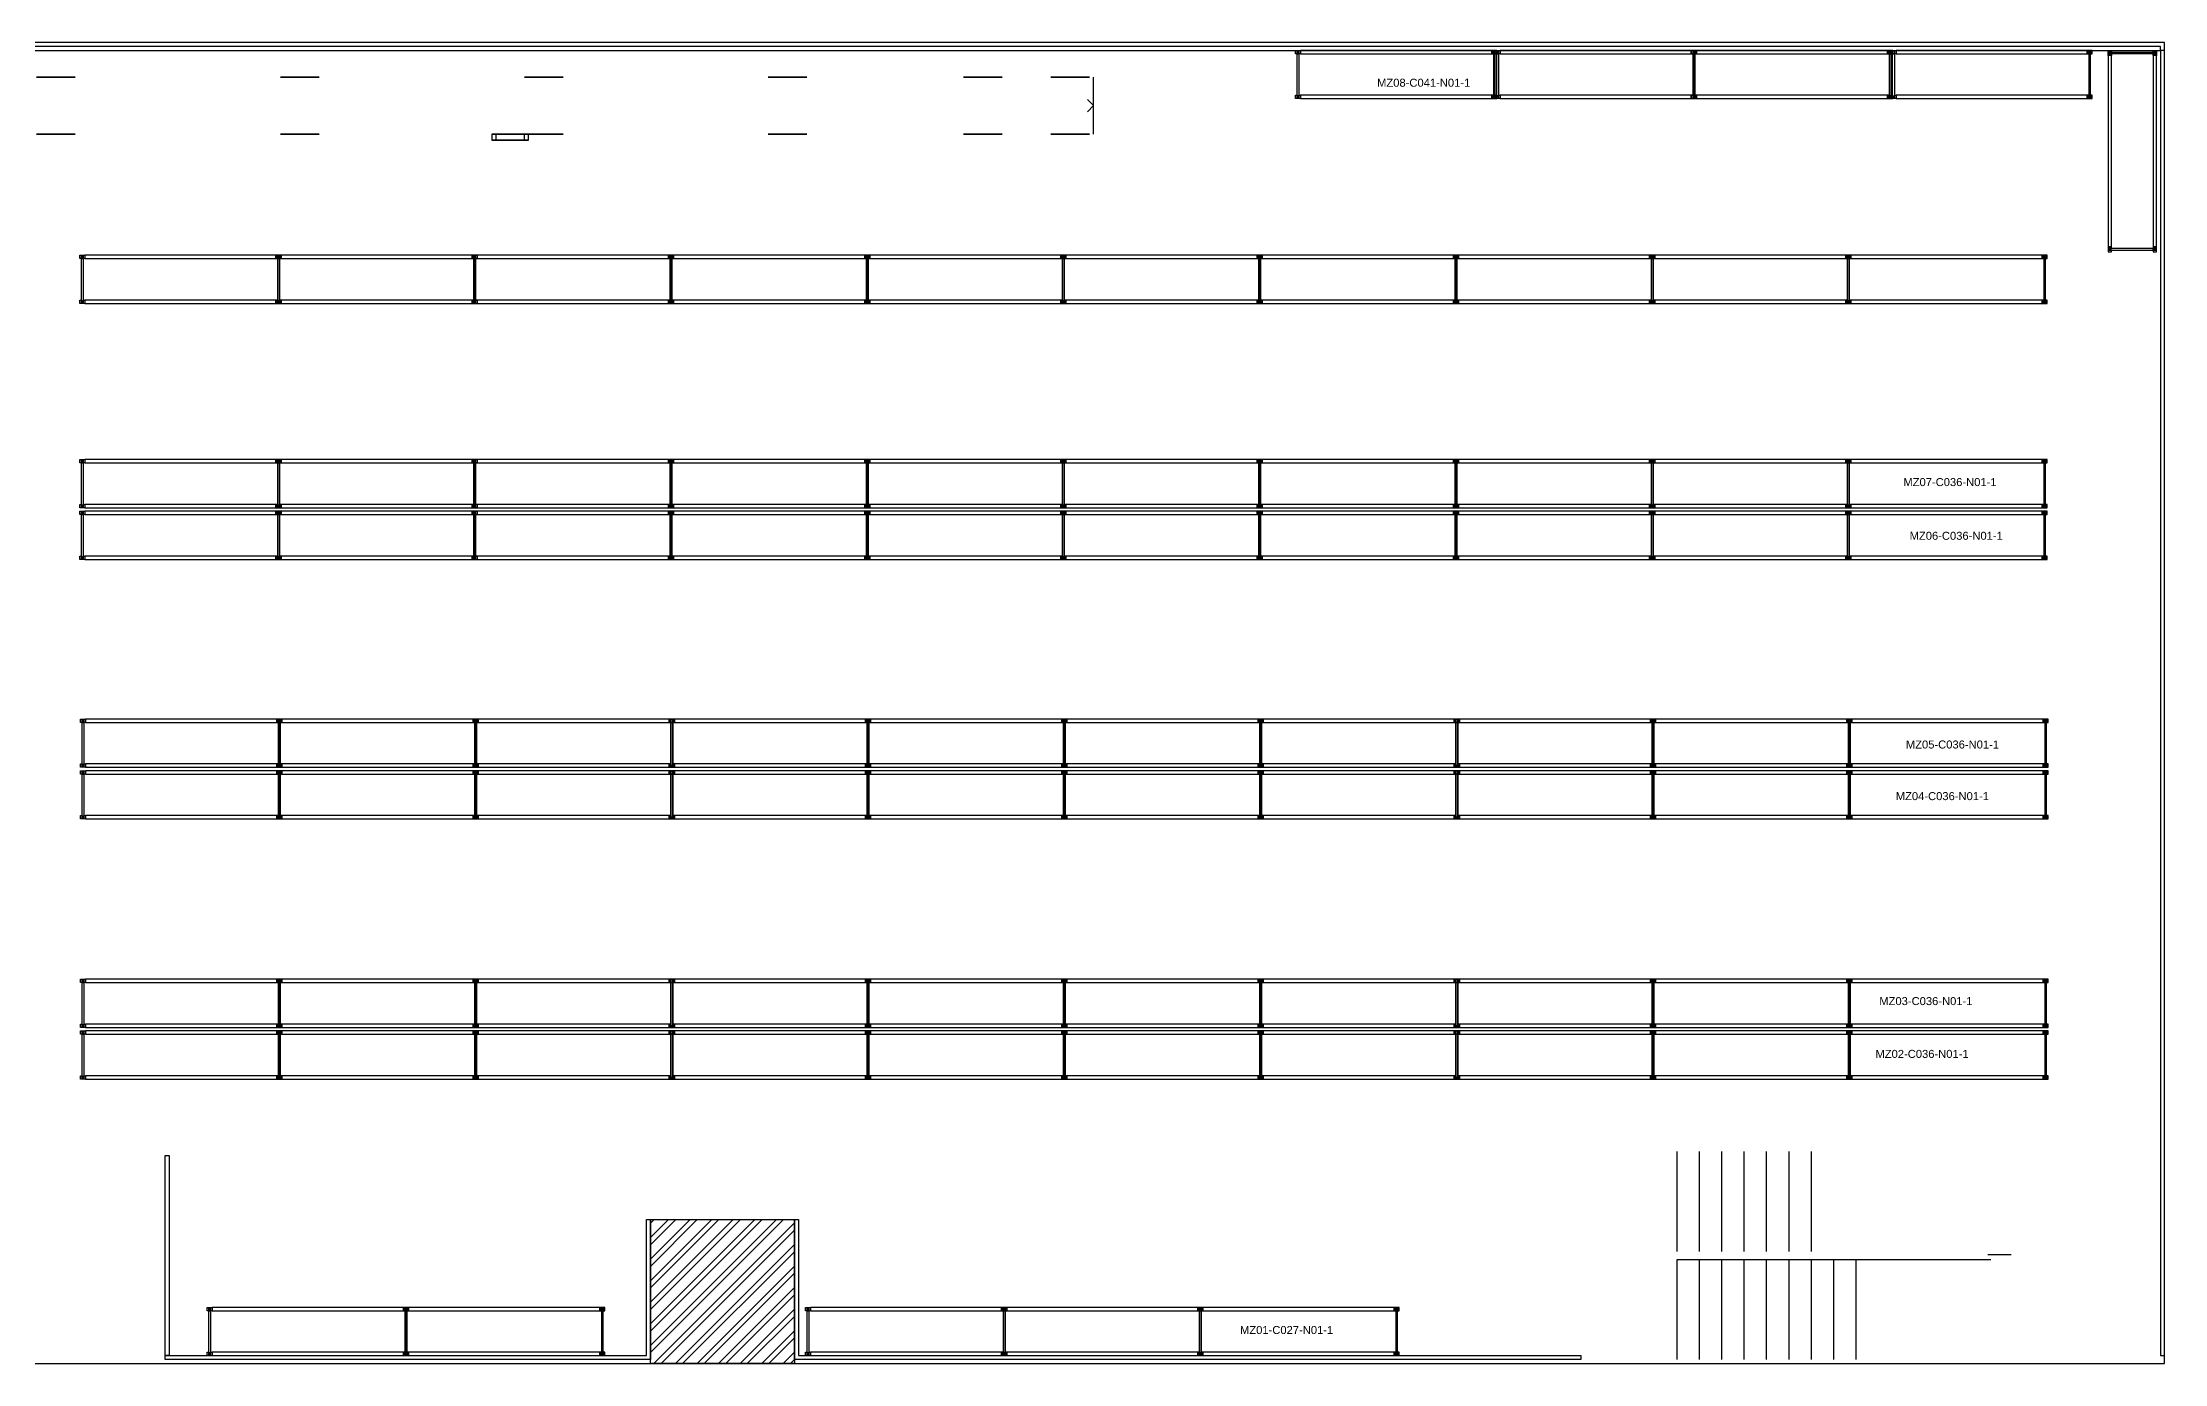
# Model space of a CAD drawing. Header units: millimetres. Extents: x 298 to 399, y 221 to 238.
# Drawn here: x 372.47 to 398.99, y 220.62 to 237.13 of the extents above; entities that cross this region are included whole.
import ezdxf

# ---------------------------------------------------------------- set-up
doc = ezdxf.new("R2010")
doc.units = ezdxf.units.MM
for name, color, linetype in [('diagonal s1000', 5, 'Continuous'), ('M1$0$A-BARANDA MEZANINE', 6, 'Continuous'), ('PL_N2$0$PLANTA', 253, 'Continuous')]:
    doc.layers.add(name, color=color, linetype=linetype)
doc.styles.get("Standard").update_dxf_attribs({"font": 'arial.ttf'})

# ---------------------------------------------------------------- blocks, each defined once
blk = doc.blocks.new('PL_N2$0$root_factoryordercollection__190acc9_BLOCK')
at = {"color": 237, "true_color": 0x802060}
for p, q in [((-14, 756), (14, 756)), ((-14, 0), (14, 0)), ((0, 0), (-3, 3)), ((0, 0), (3, 3))]:
    blk.add_line(p, q, dxfattribs=at)
at = {"color": 70, "true_color": 0x80ff20}
for q in [(-3, 753), (3, 753)]:
    blk.add_line((0, 756), q, dxfattribs=at)
at = {"color": 9, "true_color": 0xc0c0c0}
for points, invisible_edges in [([(-14, 752, -6.75), (-14, 760, -6.75), (-14, 760, -7.75)], 12), ([(-14, 752, -6.75), (-14, 760, -7.75), (-14, 757.5, -10.75)], 13), ([(-14, 752, -6.75), (-14, 757.5, -10.75), (-14, 754.5, -10.75)], 13), ([(-14, 741, -4.75), (-14, 741, -6.75), (-14, 756, -14.75)], 12), ([(-14, 741, -4.75), (-14, 756, -14.75), (-14, 756, -12.75)], 1), ([(-14, 752, -6.75), (-14, 754.5, -10.75), (-14, 752, -7.75)], 1), ([(14, 752, -6.75), (14, 760, -6.75), (14, 760, -7.75)], 12), ([(14, 752, -6.75), (14, 760, -7.75), (14, 757.5, -10.75)], 13), ([(14, 752, -6.75), (14, 757.5, -10.75), (14, 754.5, -10.75)], 13), ([(14, 741, -4.75), (14, 741, -6.75), (14, 756, -14.75)], 12), ([(14, 741, -4.75), (14, 756, -14.75), (14, 756, -12.75)], 1), ([(14, 752, -6.75), (14, 754.5, -10.75), (14, 752, -7.75)], 1), ([(-14, 632, -6.75), (-14, 640, -6.75), (-14, 640, -7.75)], 12), ([(-14, 632, -6.75), (-14, 640, -7.75), (-14, 637.5, -10.75)], 13), ([(-14, 632, -6.75), (-14, 637.5, -10.75), (-14, 634.5, -10.75)], 13), ([(14, 632, -6.75), (14, 640, -6.75), (14, 640, -7.75)], 12), ([(14, 632, -6.75), (14, 640, -7.75), (14, 637.5, -10.75)], 13), ([(14, 632, -6.75), (14, 637.5, -10.75), (14, 634.5, -10.75)], 13), ([(-14, 621, -4.75), (-14, 621, -6.75), (-14, 636, -14.75)], 12), ([(-14, 621, -4.75), (-14, 636, -14.75), (-14, 636, -12.75)], 1), ([(-14, 632, -6.75), (-14, 634.5, -10.75), (-14, 632, -7.75)], 1), ([(14, 621, -4.75), (14, 621, -6.75), (14, 636, -14.75)], 12), ([(14, 621, -4.75), (14, 636, -14.75), (14, 636, -12.75)], 1), ([(14, 632, -6.75), (14, 634.5, -10.75), (14, 632, -7.75)], 1), ([(-14, 512, -6.75), (-14, 520, -6.75), (-14, 520, -7.75)], 12), ([(-14, 512, -6.75), (-14, 520, -7.75), (-14, 517.5, -10.75)], 13), ([(-14, 512, -6.75), (-14, 517.5, -10.75), (-14, 514.5, -10.75)], 13), ([(-14, 501, -4.75), (-14, 501, -6.75), (-14, 516, -14.75)], 12), ([(-14, 501, -4.75), (-14, 516, -14.75), (-14, 516, -12.75)], 1), ([(-14, 512, -6.75), (-14, 514.5, -10.75), (-14, 512, -7.75)], 1), ([(14, 512, -6.75), (14, 520, -6.75), (14, 520, -7.75)], 12), ([(14, 512, -6.75), (14, 520, -7.75), (14, 517.5, -10.75)], 13), ([(14, 512, -6.75), (14, 517.5, -10.75), (14, 514.5, -10.75)], 13), ([(14, 501, -4.75), (14, 501, -6.75), (14, 516, -14.75)], 12), ([(14, 501, -4.75), (14, 516, -14.75), (14, 516, -12.75)], 1), ([(14, 512, -6.75), (14, 514.5, -10.75), (14, 512, -7.75)], 1), ([(-14, 392, -6.75), (-14, 400, -6.75), (-14, 400, -7.75)], 12), ([(-14, 392, -6.75), (-14, 400, -7.75), (-14, 397.5, -10.75)], 13), ([(-14, 392, -6.75), (-14, 397.5, -10.75), (-14, 394.5, -10.75)], 13), ([(14, 392, -6.75), (14, 400, -6.75), (14, 400, -7.75)], 12), ([(14, 392, -6.75), (14, 400, -7.75), (14, 397.5, -10.75)], 13), ([(14, 392, -6.75), (14, 397.5, -10.75), (14, 394.5, -10.75)], 13), ([(-14, 381, -4.75), (-14, 381, -6.75), (-14, 396, -14.75)], 12), ([(-14, 381, -4.75), (-14, 396, -14.75), (-14, 396, -12.75)], 1), ([(-14, 392, -6.75), (-14, 394.5, -10.75), (-14, 392, -7.75)], 1), ([(14, 381, -4.75), (14, 381, -6.75), (14, 396, -14.75)], 12), ([(14, 381, -4.75), (14, 396, -14.75), (14, 396, -12.75)], 1), ([(14, 392, -6.75), (14, 394.5, -10.75), (14, 392, -7.75)], 1), ([(-17, 280.02, -3.28), (-14, 280.02, -3.28), (-14, 296.02, -12.81)], 12), ([(-17, 280.02, -3.28), (-14, 296.02, -12.81), (-17, 296.02, -12.81)], 1), ([(-17, 280.02, -3.28), (-17, 296.02, -12.81), (-17, 293.98, -16.24)], 12), ([(-17, 277.98, -6.72), (-14, 277.98, -6.72), (-14, 293.98, -16.24)], 12), ([(-17, 277.98, -6.72), (-14, 293.98, -16.24), (-17, 293.98, -16.24)], 1), ([(-17, 280.02, -3.28), (-17, 293.98, -16.24), (-17, 277.98, -6.72)], 1), ([(-14, 280.02, -3.28), (-14, 296.02, -12.81), (-14, 293.98, -16.24)], 12), ([(-14, 280.02, -3.28), (-14, 293.98, -16.24), (-14, 277.98, -6.72)], 1), ([(-14, 272, -6.75), (-14, 280, -6.75), (-14, 280, -7.75)], 12), ([(-14, 272, -6.75), (-14, 280, -7.75), (-14, 277.5, -10.75)], 13), ([(-14, 272, -6.75), (-14, 277.5, -10.75), (-14, 274.5, -10.75)], 13), ([(-14, 261, -4.75), (-14, 261, -6.75), (-14, 276, -14.75)], 12), ([(-14, 261, -4.75), (-14, 276, -14.75), (-14, 276, -12.75)], 1), ([(-14, 272, -6.75), (-14, 274.5, -10.75), (-14, 272, -7.75)], 1), ([(14, 272, -6.75), (14, 280, -6.75), (14, 280, -7.75)], 12), ([(14, 272, -6.75), (14, 280, -7.75), (14, 277.5, -10.75)], 13), ([(14, 272, -6.75), (14, 277.5, -10.75), (14, 274.5, -10.75)], 13), ([(14, 261, -4.75), (14, 261, -6.75), (14, 276, -14.75)], 12), ([(14, 261, -4.75), (14, 276, -14.75), (14, 276, -12.75)], 1), ([(14, 272, -6.75), (14, 274.5, -10.75), (14, 272, -7.75)], 1), ([(-14, 152, -6.75), (-14, 160, -6.75), (-14, 160, -7.75)], 12), ([(-14, 152, -6.75), (-14, 160, -7.75), (-14, 157.5, -10.75)], 13), ([(-14, 152, -6.75), (-14, 157.5, -10.75), (-14, 154.5, -10.75)], 13), ([(14, 152, -6.75), (14, 160, -6.75), (14, 160, -7.75)], 12), ([(14, 152, -6.75), (14, 160, -7.75), (14, 157.5, -10.75)], 13), ([(14, 152, -6.75), (14, 157.5, -10.75), (14, 154.5, -10.75)], 13), ([(-14, 141, -4.75), (-14, 141, -6.75), (-14, 156, -14.75)], 12), ([(-14, 141, -4.75), (-14, 156, -14.75), (-14, 156, -12.75)], 1), ([(-14, 152, -6.75), (-14, 154.5, -10.75), (-14, 152, -7.75)], 1), ([(14, 141, -4.75), (14, 141, -6.75), (14, 156, -14.75)], 12), ([(14, 141, -4.75), (14, 156, -14.75), (14, 156, -12.75)], 1), ([(14, 152, -6.75), (14, 154.5, -10.75), (14, 152, -7.75)], 1), ([(-14, 56, -6.75), (-14, 64, -6.75), (-14, 64, -7.75)], 12), ([(-14, 56, -6.75), (-14, 64, -7.75), (-14, 61.5, -10.75)], 13), ([(14, 56, -6.75), (14, 64, -6.75), (14, 64, -7.75)], 12), ([(14, 56, -6.75), (14, 64, -7.75), (14, 61.5, -10.75)], 13), ([(-14, 56, -6.75), (-14, 61.5, -10.75), (-14, 58.5, -10.75)], 13), ([(-14, 45, -4.75), (-14, 45, -6.75), (-14, 60, -14.75)], 12), ([(-14, 45, -4.75), (-14, 60, -14.75), (-14, 60, -12.75)], 1), ([(-14, 56, -6.75), (-14, 58.5, -10.75), (-14, 56, -7.75)], 1), ([(14, 56, -6.75), (14, 61.5, -10.75), (14, 58.5, -10.75)], 13), ([(14, 45, -4.75), (14, 45, -6.75), (14, 60, -14.75)], 12), ([(14, 45, -4.75), (14, 60, -14.75), (14, 60, -12.75)], 1), ([(14, 56, -6.75), (14, 58.5, -10.75), (14, 56, -7.75)], 1), ([(-14, 21, -4.75), (-14, 21, -6.75), (-14, 6, -14.75)], 12), ([(-14, 21, -4.75), (-14, 6, -14.75), (-14, 6, -12.75)], 1), ([(14, 21, -4.75), (14, 21, -6.75), (14, 6, -14.75)], 12), ([(14, 21, -4.75), (14, 6, -14.75), (14, 6, -12.75)], 1), ([(-14, 2, -6.75), (-14, 10, -6.75), (-14, 10, -7.75)], 12), ([(-14, 2, -6.75), (-14, 10, -7.75), (-14, 7.5, -10.75)], 13), ([(-14, 2, -6.75), (-14, 7.5, -10.75), (-14, 4.5, -10.75)], 13), ([(-14, 2, -6.75), (-14, 4.5, -10.75), (-14, 2, -7.75)], 1), ([(14, 2, -6.75), (14, 10, -6.75), (14, 10, -7.75)], 12), ([(14, 2, -6.75), (14, 10, -7.75), (14, 7.5, -10.75)], 13), ([(14, 2, -6.75), (14, 7.5, -10.75), (14, 4.5, -10.75)], 13), ([(14, 2, -6.75), (14, 4.5, -10.75), (14, 2, -7.75)], 1)]:
    blk.add_3dface(points, dxfattribs=dict(at, invisible_edges=invisible_edges))
blk = doc.blocks.new('A$C7a458910')
at = {"layer": 'diagonal s1000', "color": 142}
for points in [[(0.026, -2.249), (0.026, -2.291), (0.005, -2.291), (0.005, -2.249)], [(0.048, -2.249), (0.048, -2.291), (0.026, -2.291), (0.026, -2.249)], [(0.026, -2.83), (0.026, -2.291), (0.048, -2.291), (0.048, -2.83)], [(0.069, -2.249), (0.069, -2.291), (0.048, -2.291), (0.048, -2.249)], [(2.458, -2.249), (2.458, -2.291), (0.069, -2.291), (0.069, -2.249)], [(2.458, -2.249), (2.458, -2.291), (2.479, -2.291), (2.479, -2.249)], [(2.479, -2.249), (2.479, -2.291), (2.5, -2.291), (2.5, -2.249)], [(2.5, -2.83), (2.5, -2.291), (2.479, -2.291), (2.479, -2.83)], [(2.5, -2.249), (2.5, -2.291), (2.521, -2.291), (2.521, -2.249)], [(0.026, -2.809), (0.026, -2.851), (0.005, -2.851), (0.005, -2.809)], [(0.048, -2.83), (0.048, -2.851), (0.026, -2.851), (0.026, -2.83)], [(0.069, -2.809), (0.069, -2.851), (0.048, -2.851), (0.048, -2.809)], [(2.458, -2.809), (2.458, -2.851), (0.069, -2.851), (0.069, -2.809)], [(2.458, -2.809), (2.458, -2.851), (2.479, -2.851), (2.479, -2.809)], [(2.479, -2.83), (2.479, -2.851), (2.5, -2.851), (2.5, -2.83)], [(2.5, -2.809), (2.5, -2.851), (2.521, -2.851), (2.521, -2.809)]]:
    blk.add_lwpolyline(points, close=True, dxfattribs=at)

msp = doc.modelspace()

# ---------------------------------------------------------------- hatches: boundary and pattern name
at = {"linetype": 'ByBlock', "true_color": 0xf8d731}
h = msp.add_hatch(dxfattribs=at)
h.set_pattern_fill('ANSI32', color=40, scale=0.02, angle=180)
h.set_pattern_definition([(225, (4953.14923, 4003.66769), (0.134703842, -0.134703842), []), (225, (4953.05942, 4003.66769), (0.134703842, -0.134703842), [])])
h.paths.add_polyline_path([(380.065, 222.42), (380.065, 220.62), (381.865, 220.62), (381.865, 222.42)])

# ---------------------------------------------------------------- linework, layer by layer
for p, q in [((398.987, 237.127), (298.18, 237.127)), ((398.987, 220.62), (398.987, 237.127)), ((298.18, 220.62), (398.987, 220.62))]:
    msp.add_line(p, q)
msp.add_lwpolyline([(298.18, 237.127), (298.18, 220.62), (398.987, 220.62), (398.987, 237.127)], close=True)
at = {"color": 3}
for points in [[(392.894, 222.02), (392.894, 223.27)], [(393.174, 222.02), (393.174, 223.27)], [(393.454, 222.02), (393.454, 223.27)], [(393.734, 222.02), (393.734, 223.27)], [(394.014, 222.02), (394.014, 223.27)], [(394.294, 222.02), (394.294, 223.27)], [(394.574, 222.02), (394.574, 223.27)], [(396.779, 221.981), (397.072, 221.981)], [(392.894, 221.92), (393.549, 221.92)], [(392.894, 220.67), (392.894, 221.92)], [(393.174, 220.67), (393.174, 221.92)], [(393.454, 220.67), (393.454, 221.92)], [(393.549, 221.92), (396.814, 221.92)], [(393.734, 220.67), (393.734, 221.92)], [(394.014, 220.67), (394.014, 221.92)], [(394.294, 220.67), (394.294, 221.92)], [(394.574, 220.67), (394.574, 221.92)], [(394.854, 220.67), (394.854, 221.92)], [(395.134, 220.67), (395.134, 221.92)]]:
    msp.add_lwpolyline(points, dxfattribs=at)
at = {"color": 3, "linetype": 'ByBlock'}
msp.add_lwpolyline([(380.065, 220.62), (380.065, 222.42), (381.865, 222.42), (381.865, 220.62)], close=True, dxfattribs=at)
at = {"layer": 'M1$0$A-BARANDA MEZANINE'}
for points, elevation in [([(298.229, 237.027), (398.937, 237.027), (398.937, 237.077), (298.229, 237.077)], -0.001), ([(374, 220.72), (374, 223.22), (374.05, 223.22), (374.05, 220.72)], 0), ([(380.065, 220.67), (374, 220.67), (374, 220.72), (380.015, 220.72), (380.015, 222.42), (380.065, 222.42), (380.065, 220.67)], 0)]:
    msp.add_lwpolyline(points, close=True, dxfattribs=dict(at, elevation=elevation))
msp.add_lwpolyline([(398.987, 220.72), (398.987, 237.027), (398.937, 237.027), (398.937, 220.72)], close=True, dxfattribs=at)
at = {"layer": 'M1$0$A-BARANDA MEZANINE', "elevation": 0}
msp.add_lwpolyline([(381.865, 220.67), (381.865, 222.42), (381.915, 222.42), (381.915, 220.72), (391.694, 220.72), (391.694, 220.67), (381.865, 220.67)], dxfattribs=at)

# ---------------------------------------------------------------- block references
at = {"linetype": 'ByBlock', "xscale": -1}
for p in [(390.648, 239.276, -0.001), (393.142, 239.276, -0.002), (395.595, 239.276, -0.002), (398.089, 239.276, -0.004), (375.454, 236.718), (377.907, 236.718), (380.359, 236.718), (382.812, 236.718), (385.264, 236.718), (387.716, 236.718), (390.169, 236.718), (392.621, 236.718), (395.074, 236.718), (397.526, 236.718), (375.454, 234.164), (377.907, 234.164), (380.359, 234.164), (382.812, 234.164), (385.264, 234.164), (387.716, 234.164), (390.169, 234.164), (392.621, 234.164), (395.074, 234.164), (397.526, 234.164), (375.454, 233.519), (377.907, 233.519), (380.359, 233.519), (382.812, 233.519), (385.264, 233.519), (387.716, 233.519), (390.169, 233.519), (392.621, 233.519), (395.074, 233.519), (397.526, 233.519), (375.465, 230.922), (377.917, 230.922), (380.37, 230.922), (382.822, 230.922), (385.275, 230.922), (387.727, 230.922), (390.179, 230.922), (392.632, 230.922), (395.084, 230.922), (397.537, 230.922), (375.465, 230.277), (377.917, 230.277), (380.37, 230.277), (382.822, 230.277), (385.275, 230.277), (387.727, 230.277), (390.179, 230.277), (392.632, 230.277), (395.084, 230.277), (397.537, 230.277), (375.465, 227.671), (377.917, 227.671), (380.37, 227.671), (382.822, 227.671), (385.275, 227.671), (387.727, 227.671), (390.179, 227.671), (392.632, 227.671), (395.084, 227.671), (397.537, 227.671), (375.465, 227.025), (377.917, 227.025), (380.37, 227.025), (382.822, 227.025), (385.275, 227.025), (387.727, 227.025), (390.179, 227.025), (392.632, 227.025), (395.084, 227.025), (397.537, 227.025), (377.048, 223.571), (379.5, 223.571), (384.523, 223.571), (386.976, 223.571), (389.428, 223.571)]:
    msp.add_blockref('A$C7a458910', p, dxfattribs=at)
at = {"linetype": 'ByBlock', "xscale": -1, "rotation": 270}
msp.add_blockref('A$C7a458910', (401.134, 234.506), dxfattribs=at)
at = {"layer": 'PL_N2$0$PLANTA', "xscale": 0.0254000000000001, "yscale": 0.0254000000000001, "zscale": 0.0254000000000001, "rotation": 90}
msp.add_blockref('PL_N2$0$root_factoryordercollection__190acc9_BLOCK', (385.602, 236.338, 9.713), dxfattribs=at)

# ---------------------------------------------------------------- texts
at = {"char_height": 0.1, "attachment_point": 1}
for s, insert in [('MZ08-C041-N01-1', (389.146, 236.674, -0.001)), ('MZ07-C036-N01-1', (395.723, 231.684)), ('MZ06-C036-N01-1', (395.801, 231.013)), ('MZ05-C036-N01-1', (395.754, 228.405)), ('MZ04-C036-N01-1', (395.628, 227.76)), ('MZ03-C036-N01-1', (395.422, 225.199)), ('MZ02-C036-N01-1', (395.374, 224.539)), ('MZ01-C027-N01-1', (387.433, 221.089))]:
    msp.add_mtext_dynamic_manual_height_columns(s, width=1.19181, gutter_width=12.5, heights=[0.153], dxfattribs=dict(at, insert=insert))

doc.saveas('drawing.dxf')
